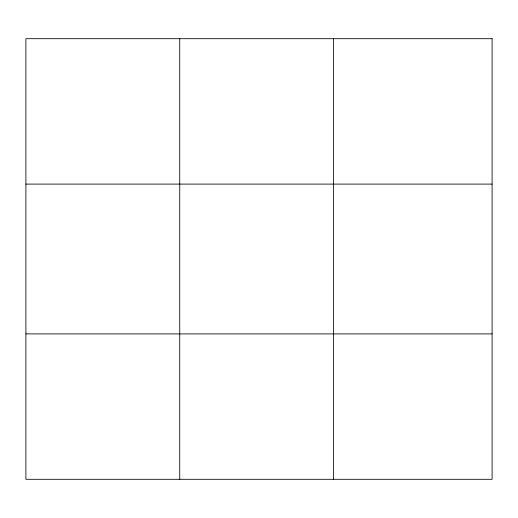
<?xml version="1.0" encoding="UTF-8"?>
<svg xmlns="http://www.w3.org/2000/svg" width="518" height="518" viewBox="0 0 518 518"><rect width="100%" height="100%" fill="white"/><g stroke="black" fill="none" stroke-linecap="round" stroke-linejoin="round"><path stroke-width="0.78" d="M179.746 38.695L179.746 479.305M333.592 38.695L333.592 479.305M25.9 184.097L492.1 184.097M25.9 333.903L492.1 333.903M492.1 38.695L492.1 479.305L25.9 479.305L25.9 38.695L492.1 38.695"/></g></svg>
